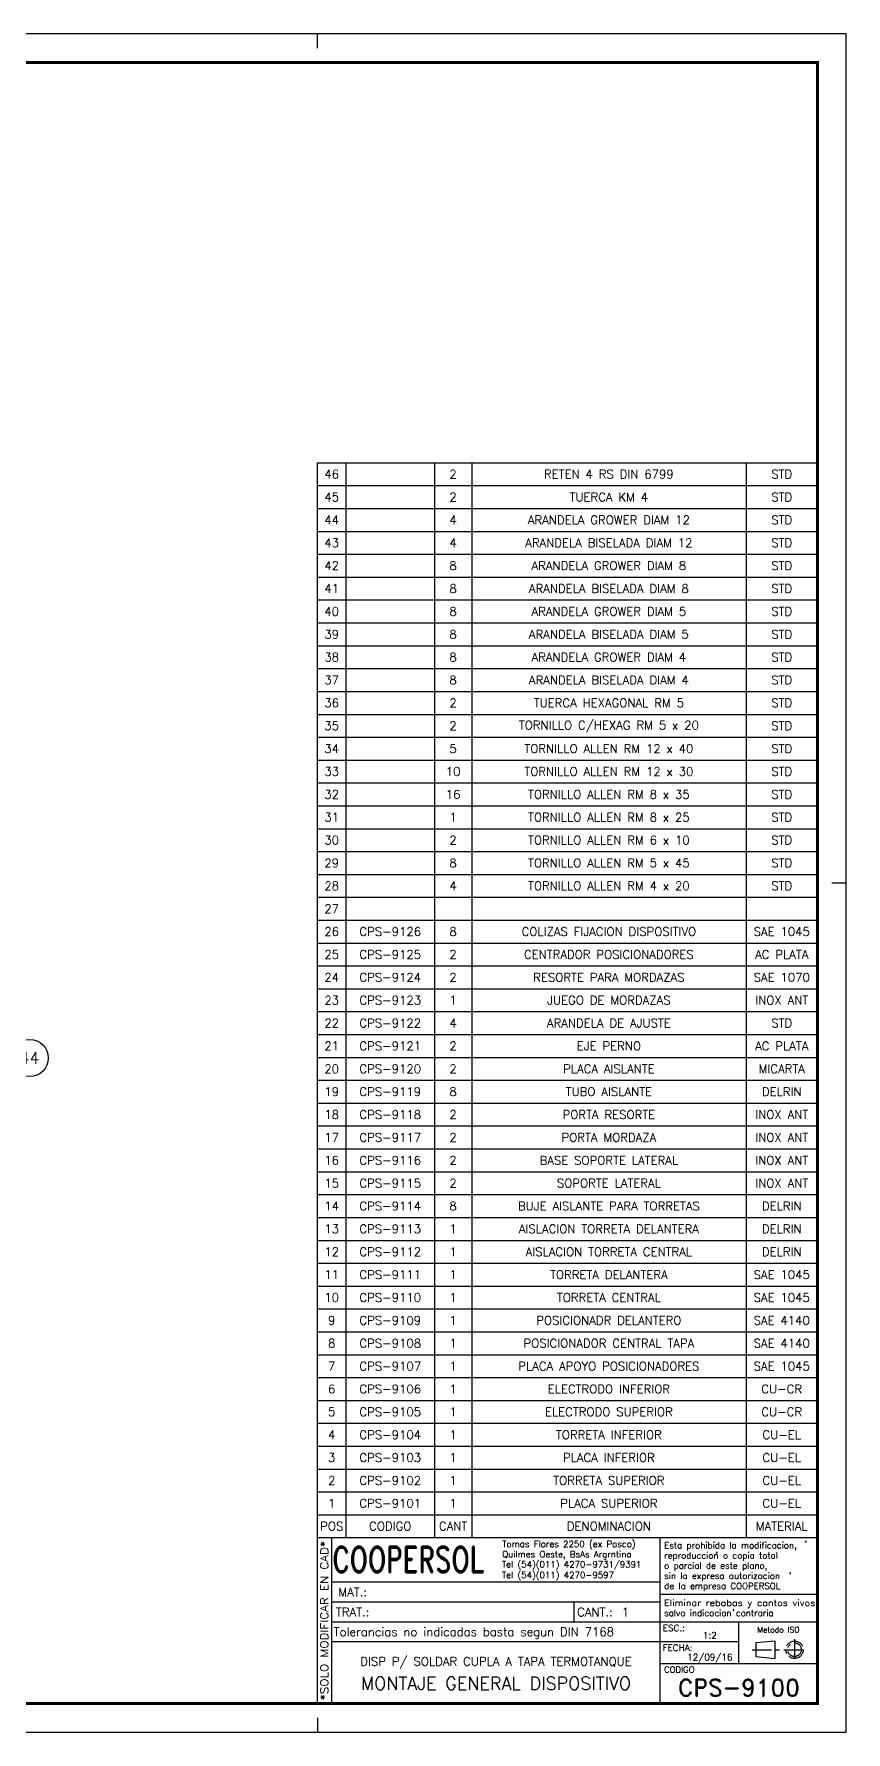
# Model space of a CAD drawing. Extents: x -1050 to 4472, y -2429 to 1188.
# Drawn here: x 1114 to 1682, y 0 to 1188 of the extents above; entities that cross this region are included whole.
import ezdxf
from ezdxf.enums import TextEntityAlignment as Align

# ---------------------------------------------------------------- set-up
doc = ezdxf.new("R2010")
doc.units = 0
doc.header["$LTSCALE"] = 5.5
doc.header["$MEASUREMENT"] = 0
doc.linetypes.add('CENTER', pattern=[2, 1.25, -0.25, 0.25, -0.25])
doc.layers.get('0').update_dxf_attribs({"linetype": 'CONTINUOUS'})
for name, color, linetype in [('0-POS', 3, 'CONTINUOUS'), ('1', 1, 'CENTER'), ('FI', 1, 'CONTINUOUS'), ('POS', 3, 'CONTINUOUS')]:
    doc.layers.add(name, color=color, linetype=linetype)
doc.styles.add('ROMAND', font='ROMAND')
doc.styles.add('ROMANS', font='ROMANS.SHX')

# ---------------------------------------------------------------- blocks, each defined once
blk = doc.blocks.new('A1G')
for p, q in [((656, 589), (656, 594)), ((656, 5), (656, 0))]:
    blk.add_line(p, q)
blk.add_lwpolyline([(0, 0), (841, 0), (841, 594), (0, 594)], close=True)
at = {"const_width": 1}
blk.add_lwpolyline([(25, 10), (831, 10), (831, 584), (25, 584)], close=True, dxfattribs=at)
blk.add_lwpolyline([(841, 297), (836, 297)])
blk = doc.blocks.new('COOPERSOLROT-02')
for p, q in [((0, 58), (175, 58)), ((0, 0), (0, 58)), ((5, 0), (5, 58)), ((120, 0), (120, 58)), ((175, 0), (175, 58)), ((5, 42.5), (120, 42.5)), ((120, 38.19), (175, 38.19)), ((5, 35.5), (120, 35.5)), ((89.89, 28.5), (89.89, 35.5)), ((5, 28.5), (175, 28.5)), ((147.5, 14), (147.5, 28.5)), ((147.5, 21.5), (5, 21.5)), ((120, 14), (175, 14)), ((0, 0), (175, 0))]:
    blk.add_line(p, q)
at = {"color": 1, "linetype": 'CENTER'}
blk.add_line((166.98, 22.51), (166.98, 15.06), dxfattribs=at)
for points in [[(152.09, 18.79), (161.93, 18.79)], [(163.26, 18.79), (170.71, 18.79)]]:
    blk.add_lwpolyline(points, dxfattribs=at)
at = {"layer": '1'}
for points in [[(170.85, 56.26), (171.21, 56.85)], [(139.66, 52.43), (140.02, 53.02)], [(165.28, 45.22), (165.64, 45.81)], [(145.46, 32.42), (145.82, 33.01)]]:
    blk.add_lwpolyline(points, dxfattribs=at)
blk.add_lwpolyline([(160.25, 18.79), (160.25, 21.83), (153.47, 21.16), (153.47, 16.41), (160.25, 15.74)], close=True, dxfattribs=at)
for radius in [3.05, 2.37]:
    blk.add_circle((166.98, 18.79), radius, dxfattribs=at)
at = {"style": 'ROMANS', "width": 0.996387}
blk.add_text('*SOLO MODIFICAR EN CAD*', height=2.7, rotation=90, dxfattribs=at).set_placement((3.77, 1.09), (3.77, 56.81), align=Align.FIT)
at = {"style": 'ROMAND', "width": 0.75}
blk.add_text('COOPERSOL', height=9, dxfattribs=at).set_placement((5.26, 45.85))
at = {"style": 'ROMANS'}
for s, p in [('MAT.:', (7.32, 37.47)), ('TRAT.:', (6.5, 30.47)), ('CANT.:', (90.89, 30.47)), ('Tolerancias no indicadas basta segun DIN 7168', (5.7, 23.56))]:
    blk.add_text(s, height=3, dxfattribs=at).set_placement(p)
for tag, height, style, p in [('CONJUNTO', 2.3, 'ROMANS', (62.5, 17.5)), ('SUBCONJUNTO', 3, 'ROMANS', (62.5, 11.5)), ('DENOMINACION', 4.5, 'ROMANS', (62.5, 4.75)), ('COD-PLA', 6, 'ROMAND', (147.5, 5.5))]:
    blk.add_attdef(tag, text='', height=height, dxfattribs=dict(style=style)).set_placement(p, align=Align.MIDDLE)
at = {"layer": '1', "style": 'ROMANS'}
for s, height, p in [('Tomas Flores 2250 (ex Pasco)', 2.2, (64.69, 54.68)), ('Esta prohibida la modificacion,', 2.2, (121.36, 54.23)), ('Tel (54)(011) 4270-9731/9391', 2.2, (64.55, 47.56)), ('Quilmes Oeste, BsAs Argrntina', 2.2, (64.69, 51.12)), ('o parcial de este plano,', 2.2, (121.36, 47.11)), ('reproduccion o copia total', 2.2, (121.36, 50.67)), ('Tel (54)(011) 4270-9597', 2.2, (64.55, 43.83)), ('sin la expresa autorizacion ', 2.2, (121.36, 43.55)), ('de la empresa COOPERSOL', 2.2, (121.36, 39.99)), ('salvo indicacion contraria', 2.2, (121.36, 30.54)), ('ESC.:', 2.25, (120.89, 25.29)), ('FECHA:', 2.25, (120.81, 18.36)), ('CODIGO', 2.16, (121.33, 10.78))]:
    blk.add_text(s, height=height, dxfattribs=at).set_placement(p)
at = {"layer": '1', "style": 'ROMANS', "width": 0.96139}
blk.add_text('Eliminar rebabas y cantos vivos', height=2.2, dxfattribs=at).set_placement((121.34, 34.1), (174.21, 34.1), align=Align.FIT)
at = {"layer": '1', "style": 'ROMANS'}
blk.add_text('Metodo ISO', height=1.948, dxfattribs=at).set_placement((161.34, 25.77), align=Align.MIDDLE)
for tag, p in [('MAT', (22.51, 37.47)), ('TRAT', (22.51, 30.47)), ('CANT', (106.49, 30.47))]:
    blk.add_attdef(tag, p, '', height=3, dxfattribs=at)
for tag, p in [('ESC', (137.33, 22.73)), ('FECHA', (137.33, 15.06))]:
    blk.add_attdef(tag, text='', height=2.25, dxfattribs=at).set_placement(p, align=Align.CENTER)
blk = doc.blocks.new('LISCONJ')
blk.add_line((0, 0), (0, 8))
at = {"layer": 'FI', "color": 7}
for p, q in [((0, 8), (175, 8)), ((10, 8), (10, 0)), ((41, 8), (41, 0)), ((54, 8), (54, 0)), ((150, 8), (150, 0))]:
    blk.add_line(p, q, dxfattribs=at)
at = {"style": 'ROMANS'}
for tag, p in [('POS', (5, 4)), ('CODIGO', (25.5, 4)), ('CANT', (47.5, 4)), ('DENOMINACION', (102, 4)), ('MATERIAL', (162.5, 4))]:
    blk.add_attdef(tag, text='', height=3, dxfattribs=at).set_placement(p, align=Align.MIDDLE)
blk = doc.blocks.new('POS')
at = {"layer": '0-POS'}
blk.add_circle((0, 0), 6.5, dxfattribs=at)
at = {"layer": '0-POS', "style": 'ROMANS', "flags": 4}
blk.add_attdef('P', text='', height=4, dxfattribs=at).set_placement((0, 0), align=Align.MIDDLE)

msp = doc.modelspace()

# ---------------------------------------------------------------- block references
at = {"xscale": 2, "yscale": 2, "zscale": 2}
msp.add_blockref('A1G', (0, 0), dxfattribs=at)
ref = msp.add_blockref('LISCONJ', (1312, 872), dxfattribs=dict(xscale=2, yscale=2, zscale=2))
ref.add_attrib('DENOMINACION', 'RETEN 4 RS DIN 6799', dxfattribs={"height": 6, "style": 'ROMANS'}).set_placement((1516, 880), align=Align.MIDDLE)
ref.add_attrib('CANT', '2', dxfattribs={"height": 6, "style": 'ROMANS'}).set_placement((1407, 880), align=Align.MIDDLE)
ref.add_attrib('POS', '46', dxfattribs={"height": 6, "style": 'ROMANS'}).set_placement((1322, 880), align=Align.MIDDLE)
ref.add_attrib('MATERIAL', 'STD', dxfattribs={"height": 6, "style": 'ROMANS'}).set_placement((1637, 880), align=Align.MIDDLE)
ref = msp.add_blockref('LISCONJ', (1312, 856), dxfattribs=dict(xscale=2, yscale=2, zscale=2))
ref.add_attrib('DENOMINACION', 'TUERCA KM 4', dxfattribs={"height": 6, "style": 'ROMANS'}).set_placement((1516, 864), align=Align.MIDDLE)
ref.add_attrib('CANT', '2', dxfattribs={"height": 6, "style": 'ROMANS'}).set_placement((1407, 864), align=Align.MIDDLE)
ref.add_attrib('POS', '45', dxfattribs={"height": 6, "style": 'ROMANS'}).set_placement((1322, 864), align=Align.MIDDLE)
ref.add_attrib('MATERIAL', 'STD', dxfattribs={"height": 6, "style": 'ROMANS'}).set_placement((1637, 864), align=Align.MIDDLE)
ref = msp.add_blockref('LISCONJ', (1312, 840), dxfattribs=dict(xscale=2, yscale=2, zscale=2))
ref.add_attrib('DENOMINACION', 'ARANDELA GROWER DIAM 12', dxfattribs={"height": 6, "style": 'ROMANS'}).set_placement((1516, 848), align=Align.MIDDLE)
ref.add_attrib('CANT', '4', dxfattribs={"height": 6, "style": 'ROMANS'}).set_placement((1407, 848), align=Align.MIDDLE)
ref.add_attrib('POS', '44', dxfattribs={"height": 6, "style": 'ROMANS'}).set_placement((1322, 848), align=Align.MIDDLE)
ref.add_attrib('MATERIAL', 'STD', dxfattribs={"height": 6, "style": 'ROMANS'}).set_placement((1637, 848), align=Align.MIDDLE)
ref = msp.add_blockref('LISCONJ', (1312, 824), dxfattribs=dict(xscale=2, yscale=2, zscale=2))
ref.add_attrib('DENOMINACION', 'ARANDELA BISELADA DIAM 12', dxfattribs={"height": 6, "style": 'ROMANS'}).set_placement((1516, 832), align=Align.MIDDLE)
ref.add_attrib('CANT', '4', dxfattribs={"height": 6, "style": 'ROMANS'}).set_placement((1407, 832), align=Align.MIDDLE)
ref.add_attrib('POS', '43', dxfattribs={"height": 6, "style": 'ROMANS'}).set_placement((1322, 832), align=Align.MIDDLE)
ref.add_attrib('MATERIAL', 'STD', dxfattribs={"height": 6, "style": 'ROMANS'}).set_placement((1637, 832), align=Align.MIDDLE)
ref = msp.add_blockref('LISCONJ', (1312, 808), dxfattribs=dict(xscale=2, yscale=2, zscale=2))
ref.add_attrib('DENOMINACION', 'ARANDELA GROWER DIAM 8', dxfattribs={"height": 6, "style": 'ROMANS'}).set_placement((1516, 816), align=Align.MIDDLE)
ref.add_attrib('CANT', '8', dxfattribs={"height": 6, "style": 'ROMANS'}).set_placement((1407, 816), align=Align.MIDDLE)
ref.add_attrib('POS', '42', dxfattribs={"height": 6, "style": 'ROMANS'}).set_placement((1322, 816), align=Align.MIDDLE)
ref.add_attrib('MATERIAL', 'STD', dxfattribs={"height": 6, "style": 'ROMANS'}).set_placement((1637, 816), align=Align.MIDDLE)
ref = msp.add_blockref('LISCONJ', (1312, 792), dxfattribs=dict(xscale=2, yscale=2, zscale=2))
ref.add_attrib('DENOMINACION', 'ARANDELA BISELADA DIAM 8', dxfattribs={"height": 6, "style": 'ROMANS'}).set_placement((1516, 800), align=Align.MIDDLE)
ref.add_attrib('CANT', '8', dxfattribs={"height": 6, "style": 'ROMANS'}).set_placement((1407, 800), align=Align.MIDDLE)
ref.add_attrib('POS', '41', dxfattribs={"height": 6, "style": 'ROMANS'}).set_placement((1322, 800), align=Align.MIDDLE)
ref.add_attrib('MATERIAL', 'STD', dxfattribs={"height": 6, "style": 'ROMANS'}).set_placement((1637, 800), align=Align.MIDDLE)
ref = msp.add_blockref('LISCONJ', (1312, 776), dxfattribs=dict(xscale=2, yscale=2, zscale=2))
ref.add_attrib('DENOMINACION', 'ARANDELA GROWER DIAM 5', dxfattribs={"height": 6, "style": 'ROMANS'}).set_placement((1516, 784), align=Align.MIDDLE)
ref.add_attrib('CANT', '8', dxfattribs={"height": 6, "style": 'ROMANS'}).set_placement((1407, 784), align=Align.MIDDLE)
ref.add_attrib('POS', '40', dxfattribs={"height": 6, "style": 'ROMANS'}).set_placement((1322, 784), align=Align.MIDDLE)
ref.add_attrib('MATERIAL', 'STD', dxfattribs={"height": 6, "style": 'ROMANS'}).set_placement((1637, 784), align=Align.MIDDLE)
ref = msp.add_blockref('LISCONJ', (1312, 760), dxfattribs=dict(xscale=2, yscale=2, zscale=2))
ref.add_attrib('DENOMINACION', 'ARANDELA BISELADA DIAM 5', dxfattribs={"height": 6, "style": 'ROMANS'}).set_placement((1516, 768), align=Align.MIDDLE)
ref.add_attrib('CANT', '8', dxfattribs={"height": 6, "style": 'ROMANS'}).set_placement((1407, 768), align=Align.MIDDLE)
ref.add_attrib('POS', '39', dxfattribs={"height": 6, "style": 'ROMANS'}).set_placement((1322, 768), align=Align.MIDDLE)
ref.add_attrib('MATERIAL', 'STD', dxfattribs={"height": 6, "style": 'ROMANS'}).set_placement((1637, 768), align=Align.MIDDLE)
ref = msp.add_blockref('LISCONJ', (1312, 744), dxfattribs=dict(xscale=2, yscale=2, zscale=2))
ref.add_attrib('DENOMINACION', 'ARANDELA GROWER DIAM 4', dxfattribs={"height": 6, "style": 'ROMANS'}).set_placement((1516, 752), align=Align.MIDDLE)
ref.add_attrib('CANT', '8', dxfattribs={"height": 6, "style": 'ROMANS'}).set_placement((1407, 752), align=Align.MIDDLE)
ref.add_attrib('POS', '38', dxfattribs={"height": 6, "style": 'ROMANS'}).set_placement((1322, 752), align=Align.MIDDLE)
ref.add_attrib('MATERIAL', 'STD', dxfattribs={"height": 6, "style": 'ROMANS'}).set_placement((1637, 752), align=Align.MIDDLE)
ref = msp.add_blockref('LISCONJ', (1312, 728), dxfattribs=dict(xscale=2, yscale=2, zscale=2))
ref.add_attrib('DENOMINACION', 'ARANDELA BISELADA DIAM 4', dxfattribs={"height": 6, "style": 'ROMANS'}).set_placement((1516, 736), align=Align.MIDDLE)
ref.add_attrib('CANT', '8', dxfattribs={"height": 6, "style": 'ROMANS'}).set_placement((1407, 736), align=Align.MIDDLE)
ref.add_attrib('POS', '37', dxfattribs={"height": 6, "style": 'ROMANS'}).set_placement((1322, 736), align=Align.MIDDLE)
ref.add_attrib('MATERIAL', 'STD', dxfattribs={"height": 6, "style": 'ROMANS'}).set_placement((1637, 736), align=Align.MIDDLE)
ref = msp.add_blockref('LISCONJ', (1312, 712), dxfattribs=dict(xscale=2, yscale=2, zscale=2))
ref.add_attrib('DENOMINACION', 'TUERCA HEXAGONAL RM 5', dxfattribs={"height": 6, "style": 'ROMANS'}).set_placement((1516, 720), align=Align.MIDDLE)
ref.add_attrib('CANT', '2', dxfattribs={"height": 6, "style": 'ROMANS'}).set_placement((1407, 720), align=Align.MIDDLE)
ref.add_attrib('POS', '36', dxfattribs={"height": 6, "style": 'ROMANS'}).set_placement((1322, 720), align=Align.MIDDLE)
ref.add_attrib('MATERIAL', 'STD', dxfattribs={"height": 6, "style": 'ROMANS'}).set_placement((1637, 720), align=Align.MIDDLE)
ref = msp.add_blockref('LISCONJ', (1312, 696), dxfattribs=dict(xscale=2, yscale=2, zscale=2))
ref.add_attrib('DENOMINACION', 'TORNILLO C/HEXAG RM 5 x 20', dxfattribs={"height": 6, "style": 'ROMANS'}).set_placement((1516, 704), align=Align.MIDDLE)
ref.add_attrib('CANT', '2', dxfattribs={"height": 6, "style": 'ROMANS'}).set_placement((1407, 704), align=Align.MIDDLE)
ref.add_attrib('POS', '35', dxfattribs={"height": 6, "style": 'ROMANS'}).set_placement((1322, 704), align=Align.MIDDLE)
ref.add_attrib('MATERIAL', 'STD', dxfattribs={"height": 6, "style": 'ROMANS'}).set_placement((1637, 704), align=Align.MIDDLE)
ref = msp.add_blockref('LISCONJ', (1312, 680), dxfattribs=dict(xscale=2, yscale=2, zscale=2))
ref.add_attrib('DENOMINACION', 'TORNILLO ALLEN RM 12 x 40', dxfattribs={"height": 6, "style": 'ROMANS'}).set_placement((1516, 688), align=Align.MIDDLE)
ref.add_attrib('CANT', '5', dxfattribs={"height": 6, "style": 'ROMANS'}).set_placement((1407, 688), align=Align.MIDDLE)
ref.add_attrib('POS', '34', dxfattribs={"height": 6, "style": 'ROMANS'}).set_placement((1322, 688), align=Align.MIDDLE)
ref.add_attrib('MATERIAL', 'STD', dxfattribs={"height": 6, "style": 'ROMANS'}).set_placement((1637, 688), align=Align.MIDDLE)
ref = msp.add_blockref('LISCONJ', (1312, 664), dxfattribs=dict(xscale=2, yscale=2, zscale=2))
ref.add_attrib('DENOMINACION', 'TORNILLO ALLEN RM 12 x 30', dxfattribs={"height": 6, "style": 'ROMANS'}).set_placement((1516, 672), align=Align.MIDDLE)
ref.add_attrib('CANT', '10', dxfattribs={"height": 6, "style": 'ROMANS'}).set_placement((1407, 672), align=Align.MIDDLE)
ref.add_attrib('POS', '33', dxfattribs={"height": 6, "style": 'ROMANS'}).set_placement((1322, 672), align=Align.MIDDLE)
ref.add_attrib('MATERIAL', 'STD', dxfattribs={"height": 6, "style": 'ROMANS'}).set_placement((1637, 672), align=Align.MIDDLE)
ref = msp.add_blockref('LISCONJ', (1312, 648), dxfattribs=dict(xscale=2, yscale=2, zscale=2))
ref.add_attrib('DENOMINACION', 'TORNILLO ALLEN RM 8 x 35', dxfattribs={"height": 6, "style": 'ROMANS'}).set_placement((1516, 656), align=Align.MIDDLE)
ref.add_attrib('CANT', '16', dxfattribs={"height": 6, "style": 'ROMANS'}).set_placement((1407, 656), align=Align.MIDDLE)
ref.add_attrib('POS', '32', dxfattribs={"height": 6, "style": 'ROMANS'}).set_placement((1322, 656), align=Align.MIDDLE)
ref.add_attrib('MATERIAL', 'STD', dxfattribs={"height": 6, "style": 'ROMANS'}).set_placement((1637, 656), align=Align.MIDDLE)
ref = msp.add_blockref('LISCONJ', (1312, 632), dxfattribs=dict(xscale=2, yscale=2, zscale=2))
ref.add_attrib('DENOMINACION', 'TORNILLO ALLEN RM 8 x 25', dxfattribs={"height": 6, "style": 'ROMANS'}).set_placement((1516, 640), align=Align.MIDDLE)
ref.add_attrib('CANT', '1', dxfattribs={"height": 6, "style": 'ROMANS'}).set_placement((1407, 640), align=Align.MIDDLE)
ref.add_attrib('POS', '31', dxfattribs={"height": 6, "style": 'ROMANS'}).set_placement((1322, 640), align=Align.MIDDLE)
ref.add_attrib('MATERIAL', 'STD', dxfattribs={"height": 6, "style": 'ROMANS'}).set_placement((1637, 640), align=Align.MIDDLE)
ref = msp.add_blockref('LISCONJ', (1312, 616), dxfattribs=dict(xscale=2, yscale=2, zscale=2))
ref.add_attrib('DENOMINACION', 'TORNILLO ALLEN RM 6 x 10', dxfattribs={"height": 6, "style": 'ROMANS'}).set_placement((1516, 624), align=Align.MIDDLE)
ref.add_attrib('CANT', '2', dxfattribs={"height": 6, "style": 'ROMANS'}).set_placement((1407, 624), align=Align.MIDDLE)
ref.add_attrib('POS', '30', dxfattribs={"height": 6, "style": 'ROMANS'}).set_placement((1322, 624), align=Align.MIDDLE)
ref.add_attrib('MATERIAL', 'STD', dxfattribs={"height": 6, "style": 'ROMANS'}).set_placement((1637, 624), align=Align.MIDDLE)
ref = msp.add_blockref('LISCONJ', (1312, 600), dxfattribs=dict(xscale=2, yscale=2, zscale=2))
ref.add_attrib('DENOMINACION', 'TORNILLO ALLEN RM 5 x 45', dxfattribs={"height": 6, "style": 'ROMANS'}).set_placement((1516, 608), align=Align.MIDDLE)
ref.add_attrib('CANT', '8', dxfattribs={"height": 6, "style": 'ROMANS'}).set_placement((1407, 608), align=Align.MIDDLE)
ref.add_attrib('POS', '29', dxfattribs={"height": 6, "style": 'ROMANS'}).set_placement((1322, 608), align=Align.MIDDLE)
ref.add_attrib('MATERIAL', 'STD', dxfattribs={"height": 6, "style": 'ROMANS'}).set_placement((1637, 608), align=Align.MIDDLE)
ref = msp.add_blockref('LISCONJ', (1312, 584), dxfattribs=dict(xscale=2, yscale=2, zscale=2))
ref.add_attrib('DENOMINACION', 'TORNILLO ALLEN RM 4 x 20', dxfattribs={"height": 6, "style": 'ROMANS'}).set_placement((1516, 592), align=Align.MIDDLE)
ref.add_attrib('CANT', '4', dxfattribs={"height": 6, "style": 'ROMANS'}).set_placement((1407, 592), align=Align.MIDDLE)
ref.add_attrib('POS', '28', dxfattribs={"height": 6, "style": 'ROMANS'}).set_placement((1322, 592), align=Align.MIDDLE)
ref.add_attrib('MATERIAL', 'STD', dxfattribs={"height": 6, "style": 'ROMANS'}).set_placement((1637, 592), align=Align.MIDDLE)
ref = msp.add_blockref('LISCONJ', (1312, 568), dxfattribs=dict(xscale=2, yscale=2, zscale=2))
ref.add_attrib('POS', '27', dxfattribs={"height": 6, "style": 'ROMANS'}).set_placement((1322, 576), align=Align.MIDDLE)
for p, values in [((1312, 552), {'DENOMINACION': 'COLIZAS FIJACION DISPOSITIVO', 'CODIGO': 'CPS-9126', 'CANT': '8', 'POS': '26', 'MATERIAL': 'SAE 1045'}), ((1312, 536), {'DENOMINACION': 'CENTRADOR POSICIONADORES', 'CODIGO': 'CPS-9125', 'CANT': '2', 'POS': '25', 'MATERIAL': 'AC PLATA'}), ((1312, 520), {'DENOMINACION': 'RESORTE PARA MORDAZAS', 'CODIGO': 'CPS-9124', 'CANT': '2', 'POS': '24', 'MATERIAL': 'SAE 1070'}), ((1312, 504), {'DENOMINACION': 'JUEGO DE MORDAZAS', 'CODIGO': 'CPS-9123', 'CANT': '1', 'POS': '23', 'MATERIAL': 'INOX ANT'}), ((1312, 488), {'DENOMINACION': 'ARANDELA DE AJUSTE', 'CODIGO': 'CPS-9122', 'CANT': '4', 'POS': '22', 'MATERIAL': 'STD'}), ((1312, 472), {'DENOMINACION': 'EJE PERNO', 'CODIGO': 'CPS-9121', 'CANT': '2', 'POS': '21', 'MATERIAL': 'AC PLATA'}), ((1312, 456), {'DENOMINACION': 'PLACA AISLANTE', 'CODIGO': 'CPS-9120', 'CANT': '2', 'POS': '20', 'MATERIAL': 'MICARTA'}), ((1312, 440), {'DENOMINACION': 'TUBO AISLANTE', 'CODIGO': 'CPS-9119', 'CANT': '8', 'POS': '19', 'MATERIAL': 'DELRIN'}), ((1312, 424), {'DENOMINACION': 'PORTA RESORTE', 'CODIGO': 'CPS-9118', 'CANT': '2', 'POS': '18', 'MATERIAL': 'INOX ANT'}), ((1312, 408), {'DENOMINACION': 'PORTA MORDAZA', 'CODIGO': 'CPS-9117', 'CANT': '2', 'POS': '17', 'MATERIAL': 'INOX ANT'}), ((1312, 392), {'DENOMINACION': 'BASE SOPORTE LATERAL', 'CODIGO': 'CPS-9116', 'CANT': '2', 'POS': '16', 'MATERIAL': 'INOX ANT'}), ((1312, 376), {'DENOMINACION': 'SOPORTE LATERAL', 'CODIGO': 'CPS-9115', 'CANT': '2', 'POS': '15', 'MATERIAL': 'INOX ANT'}), ((1312, 360), {'DENOMINACION': 'BUJE AISLANTE PARA TORRETAS', 'CODIGO': 'CPS-9114', 'CANT': '8', 'POS': '14', 'MATERIAL': 'DELRIN'}), ((1312, 344), {'DENOMINACION': 'AISLACION TORRETA DELANTERA', 'CODIGO': 'CPS-9113', 'CANT': '1', 'POS': '13', 'MATERIAL': 'DELRIN'}), ((1312, 328), {'DENOMINACION': 'AISLACION TORRETA CENTRAL', 'CODIGO': 'CPS-9112', 'CANT': '1', 'POS': '12', 'MATERIAL': 'DELRIN'}), ((1312, 312), {'DENOMINACION': 'TORRETA DELANTERA', 'CODIGO': 'CPS-9111', 'CANT': '1', 'POS': '11', 'MATERIAL': 'SAE 1045'}), ((1312, 296), {'DENOMINACION': 'TORRETA CENTRAL', 'CODIGO': 'CPS-9110', 'CANT': '1', 'POS': '10', 'MATERIAL': 'SAE 1045'}), ((1312, 280), {'DENOMINACION': 'POSICIONADR DELANTERO', 'CODIGO': 'CPS-9109', 'CANT': '1', 'POS': '9', 'MATERIAL': 'SAE 4140'}), ((1312, 264), {'DENOMINACION': 'POSICIONADOR CENTRAL TAPA', 'CODIGO': 'CPS-9108', 'CANT': '1', 'POS': '8', 'MATERIAL': 'SAE 4140'}), ((1312, 248), {'DENOMINACION': 'PLACA APOYO POSICIONADORES', 'CODIGO': 'CPS-9107', 'CANT': '1', 'POS': '7', 'MATERIAL': 'SAE 1045'}), ((1312, 232), {'DENOMINACION': 'ELECTRODO INFERIOR', 'CODIGO': 'CPS-9106', 'CANT': '1', 'POS': '6', 'MATERIAL': 'CU-CR'}), ((1312, 216), {'DENOMINACION': 'ELECTRODO SUPERIOR', 'CODIGO': 'CPS-9105', 'CANT': '1', 'POS': '5', 'MATERIAL': 'CU-CR'}), ((1312, 200), {'DENOMINACION': 'TORRETA INFERIOR', 'CODIGO': 'CPS-9104', 'CANT': '1', 'POS': '4', 'MATERIAL': 'CU-EL'}), ((1312, 184), {'DENOMINACION': 'PLACA INFERIOR', 'CODIGO': 'CPS-9103', 'CANT': '1', 'POS': '3', 'MATERIAL': 'CU-EL'}), ((1312, 168), {'DENOMINACION': 'TORRETA SUPERIOR', 'CODIGO': 'CPS-9102', 'CANT': '1', 'POS': '2', 'MATERIAL': 'CU-EL'}), ((1312, 152), {'DENOMINACION': 'PLACA SUPERIOR', 'CODIGO': 'CPS-9101', 'CANT': '1', 'POS': '1', 'MATERIAL': 'CU-EL'}), ((1312, 136), {'DENOMINACION': 'DENOMINACION', 'CODIGO': 'CODIGO', 'CANT': 'CANT', 'POS': 'POS', 'MATERIAL': 'MATERIAL'})]:
    msp.add_blockref('LISCONJ', p, dxfattribs=at).add_auto_attribs(values)
ref = msp.add_blockref('COOPERSOLROT-02', (1312, 20), dxfattribs=dict(xscale=2, yscale=2, zscale=2))
ref.add_attrib('COD-PLA', 'CPS-9100', dxfattribs={"height": 12, "style": 'ROMAND'}).set_placement((1607, 31), align=Align.MIDDLE)
ref.add_attrib('FECHA', '12/09/16', dxfattribs={"layer": '1', "height": 4.5, "style": 'ROMANS'}).set_placement((1586.66936, 50.122), align=Align.CENTER)
ref.add_attrib('ESC', '1:2', dxfattribs={"layer": '1', "height": 4.5, "style": 'ROMANS'}).set_placement((1586.66936, 65.45709), align=Align.CENTER)
ref.add_attrib('CANT', '1', (1524.98118, 80.9363), dxfattribs={"layer": '1', "height": 6, "style": 'ROMANS'})
ref.add_attrib('DENOMINACION', 'MONTAJE GENERAL DISPOSITIVO', dxfattribs={"height": 9, "style": 'ROMANS'}).set_placement((1437, 34.07563), align=Align.MIDDLE)
ref.add_attrib('SUBCONJUNTO', 'DISP P/ SOLDAR CUPLA A TAPA TERMOTANQUE', dxfattribs={"height": 6, "style": 'ROMANS'}).set_placement((1437, 48.95569), align=Align.MIDDLE)
at = {"layer": 'POS', "xscale": 2, "yscale": 2, "zscale": 2}
msp.add_blockref('POS', (1110.59969, 471.5501), dxfattribs=at).add_auto_attribs({'P': '44'})

doc.saveas('drawing.dxf')
